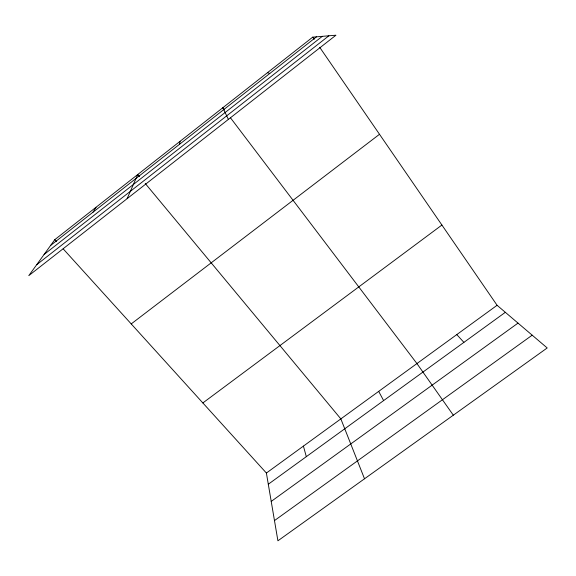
<?xml version="1.0" encoding="UTF-8"?>
<svg xmlns="http://www.w3.org/2000/svg" width="576" height="576" viewBox="0 0 576 576"><rect width="100%" height="100%" fill="white"/><g stroke="black" fill="none" stroke-linecap="round" stroke-linejoin="round"><path stroke-width="0.86" d="M179.611 144.23L180.036 141.322M127.123 198.662L137.779 174.499L139.5 176.573M93.053 212.155L96.041 207.266M54.821 239.63L28.8 275.623L335.952 35.201L312.718 37.152L54.821 239.63L56.606 241.603M50.594 245.47L316.469 36.842M44.071 254.498L322.279 36.353M36.691 264.708L328.874 35.798M131.22 323.914L379.512 134.287M202.853 402.941L441.914 225.043M266.393 473.033L497.088 305.287L547.2 347.962L277.913 540.799L266.393 473.033L63.18 248.854M268.294 484.243L505.339 312.314M271.217 501.415L518.011 323.107M274.478 520.582L532.195 335.182M267.48 72.67L269.784 73.469M456.782 334.591L463.903 342.374M145.246 183.478L340.848 418.889L364.514 478.778M224.438 109.85L222.826 107.726L228.391 119.398M230.35 117.641L416.938 363.564L453.319 415.188M312.718 37.152L314.222 39.334M319.723 47.34L497.088 305.287M378.684 391.378L383.63 400.594M303.422 446.105L306.317 456.667"/></g></svg>
